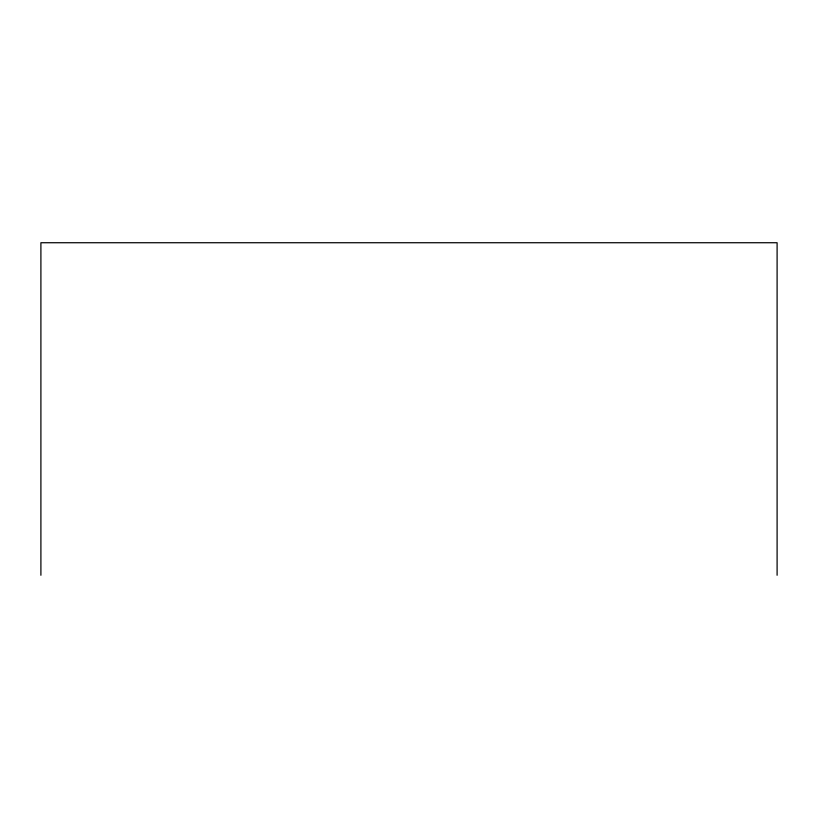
<?xml version="1.0" encoding="UTF-8"?>
<svg xmlns="http://www.w3.org/2000/svg" width="818" height="818" viewBox="0 0 818 818"><rect width="100%" height="100%" fill="white"/><g stroke="black" fill="none" stroke-linecap="round" stroke-linejoin="round"><path stroke-width="1.23" d="M777.1 575.269L777.1 242.731L40.9 242.731L40.9 575.269"/></g></svg>
